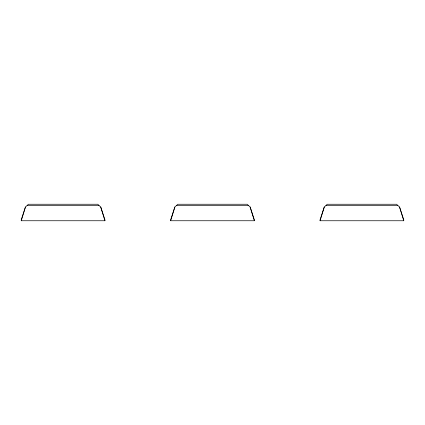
<?xml version="1.0" encoding="UTF-8"?>
<svg xmlns="http://www.w3.org/2000/svg" width="425" height="425" viewBox="0 0 425 425"><rect width="100%" height="100%" fill="white"/><g stroke="black" fill="none" stroke-linecap="round" stroke-linejoin="round"><path stroke-width="0.64" d="M21.25 220.745L25.436 207.039L28.422 204.25L97.75 204.25L100.736 207.039L104.922 219.752L104.922 220.745L21.25 220.745L21.25 219.752L25.436 207.039M170.664 220.745L174.845 207.039L177.836 204.25L247.164 204.25L250.15 207.039L254.336 219.752L254.336 220.745L170.664 220.745L170.664 219.752L174.845 207.039M320.078 220.75L324.264 207.044L327.25 204.255L396.578 204.255L399.564 207.044L403.75 219.752L403.75 220.75L320.078 220.75L320.078 219.752L324.264 207.044M27.227 205.445L98.945 205.445M176.641 205.445L248.359 205.445M326.055 205.45L397.773 205.45M399.564 207.044L403.75 220.75M250.15 207.039L254.336 220.745M100.736 207.039L104.922 220.745"/></g></svg>
